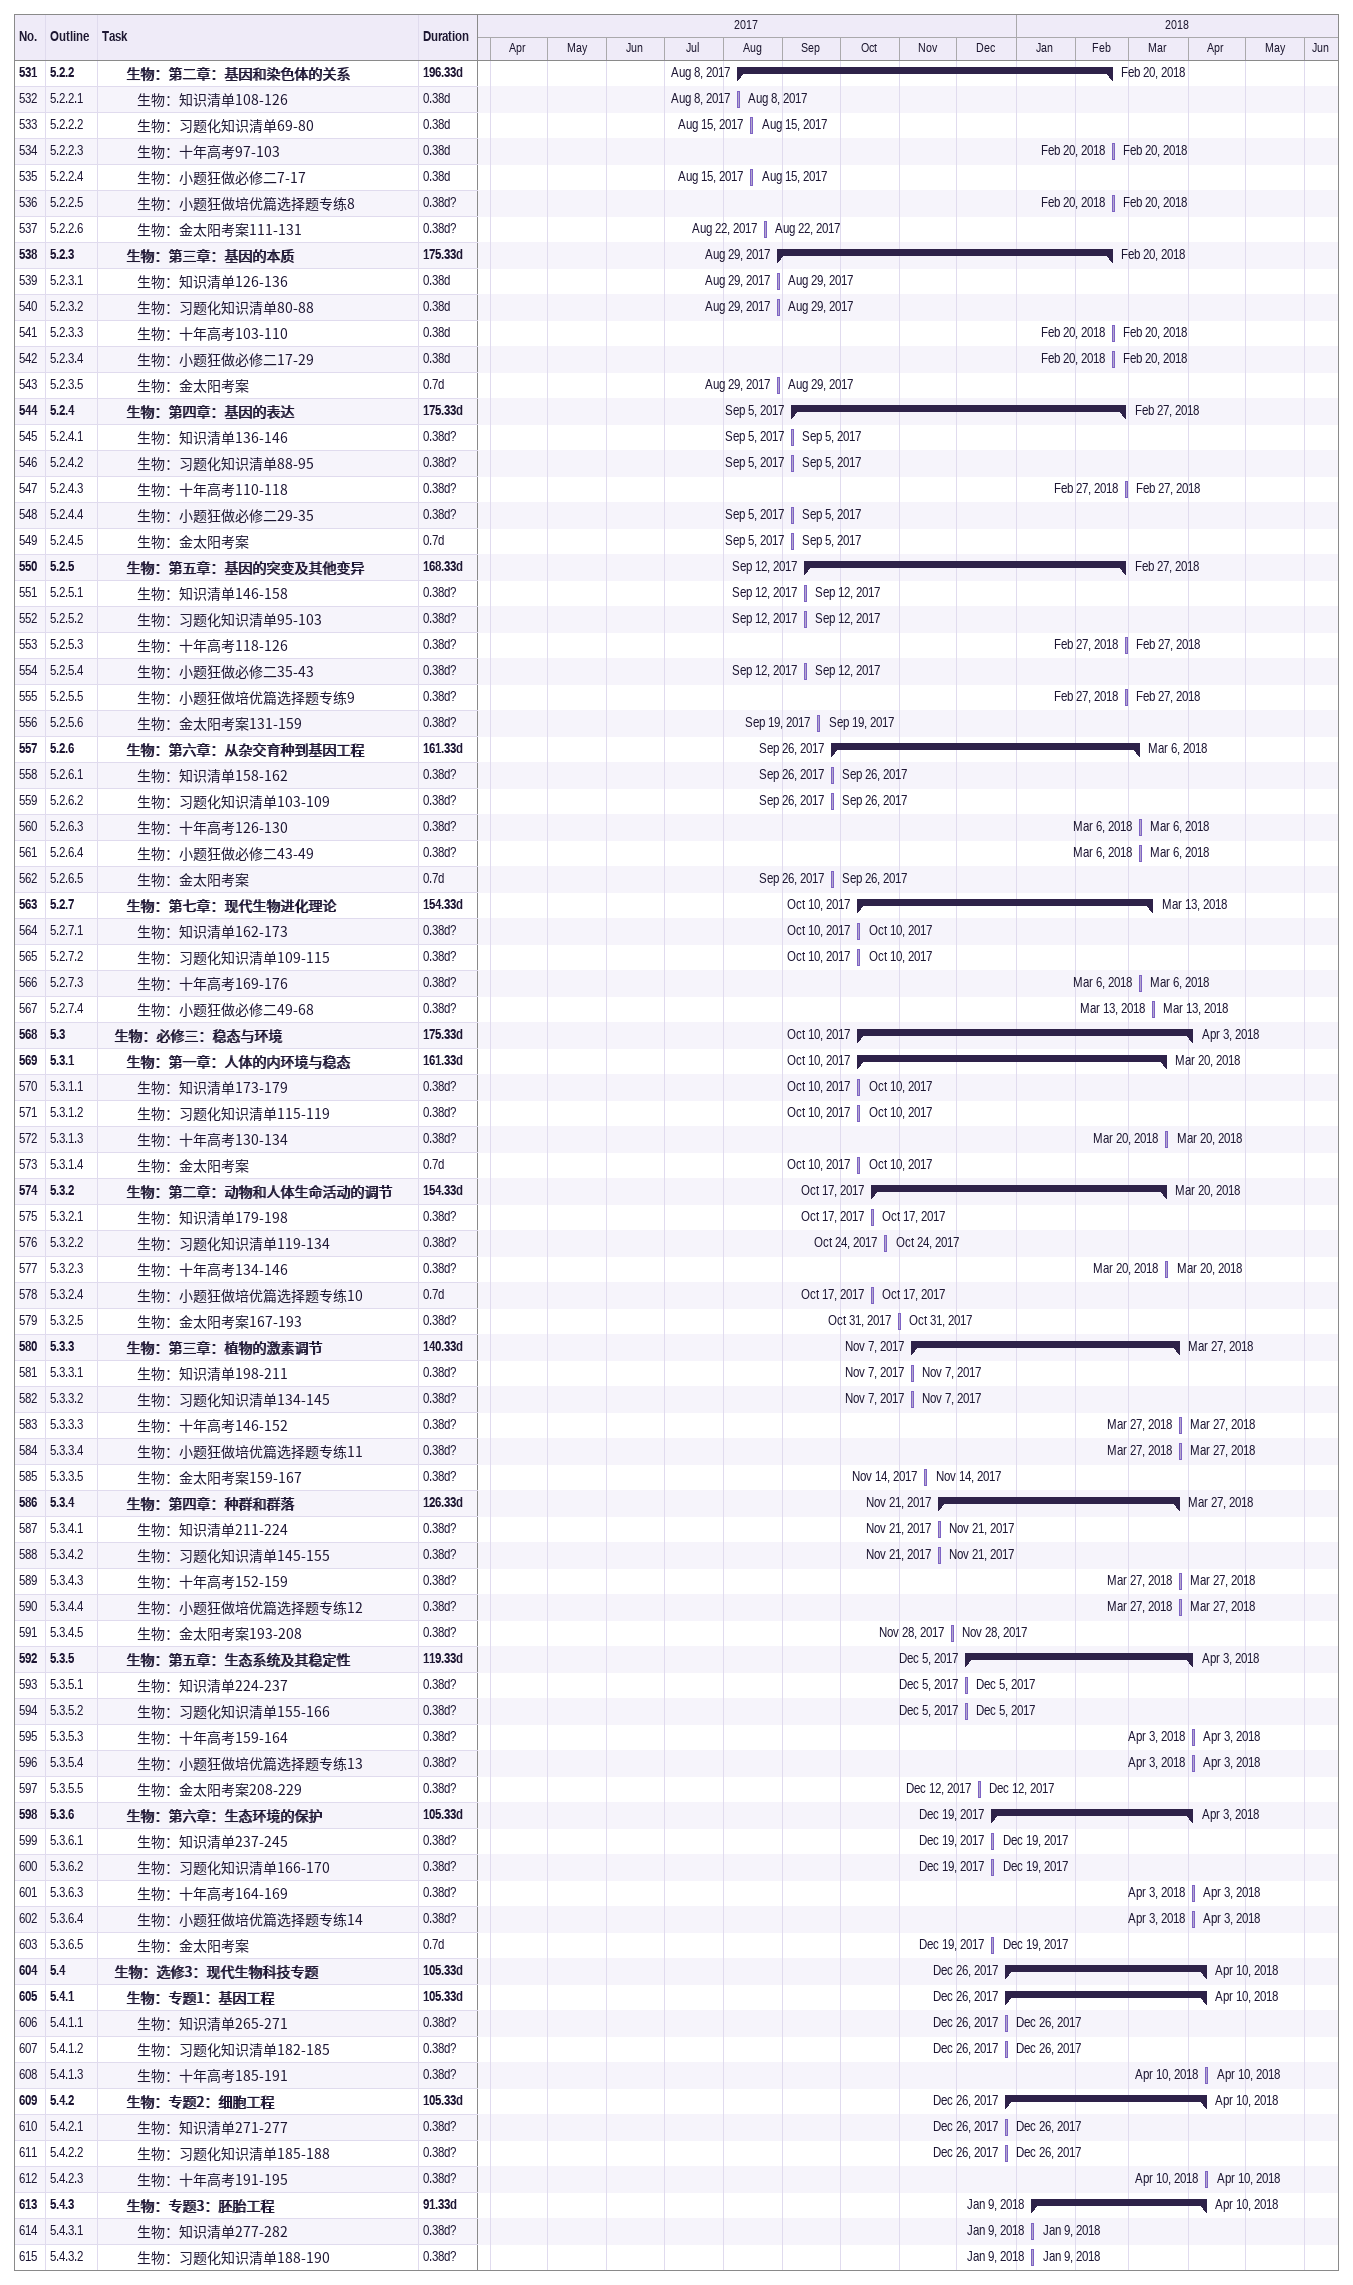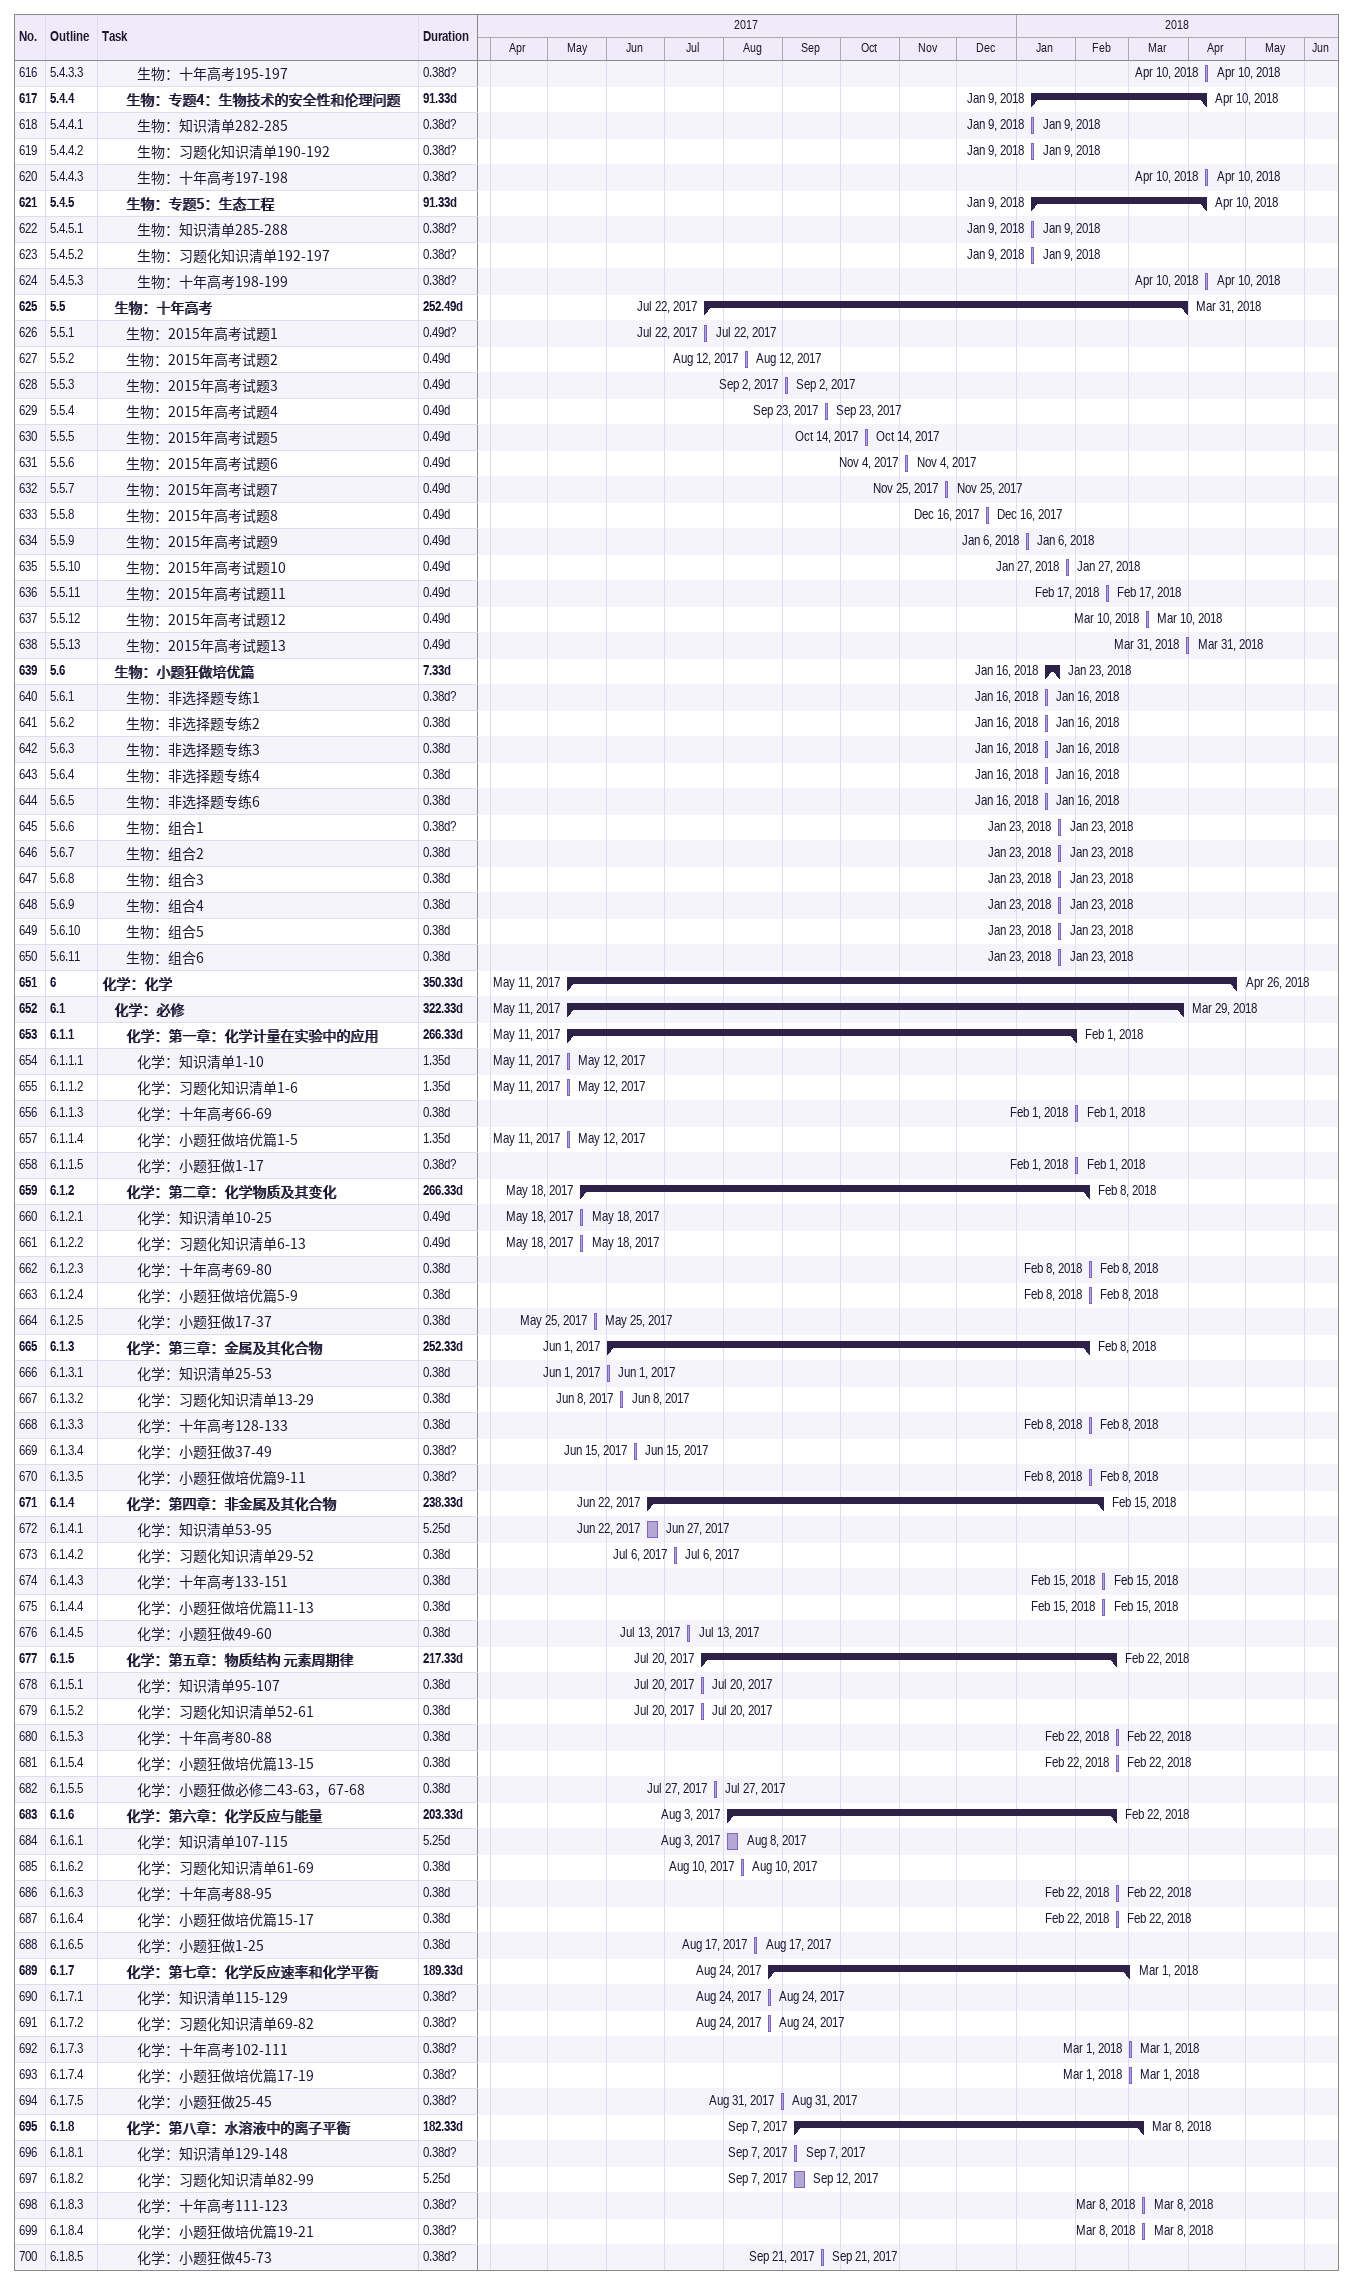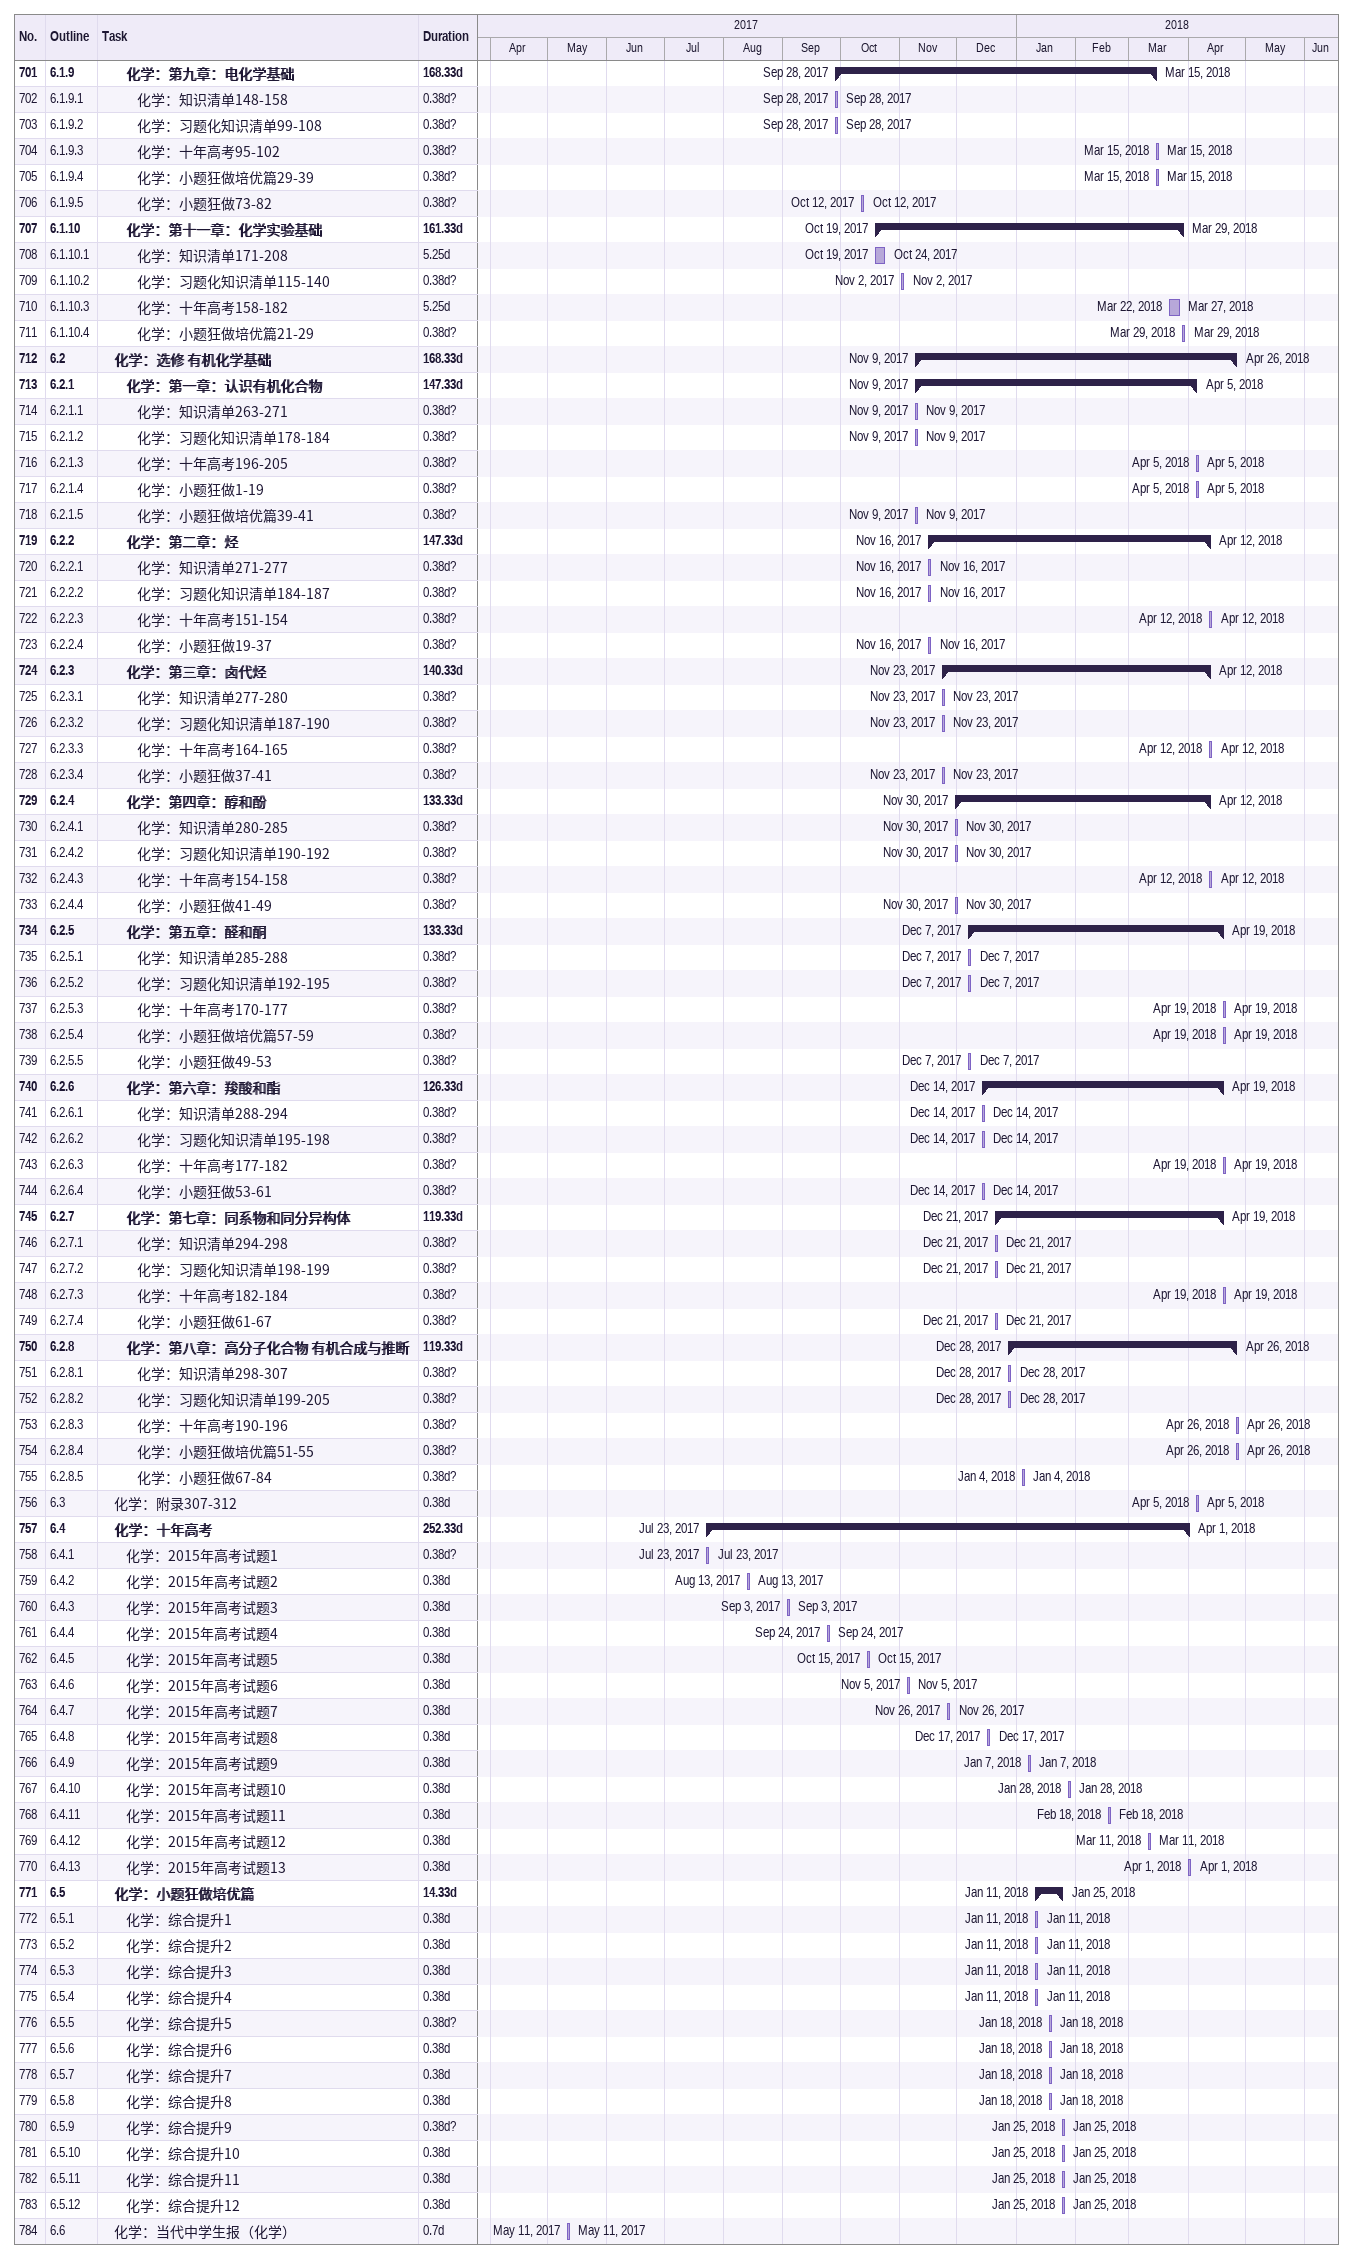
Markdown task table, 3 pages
| ID | WBS | Task | Duration | Start | Finish |
|---|---|---|---|---|---|
| 531 | 5.2.2 | **生物：第二章：基因和染色体的关系** | 196.33d | 2017-08-08 | 2018-02-20 |
| 532 | 5.2.2.1 | 生物：知识清单108-126 | 0.38d | 2017-08-08 | 2017-08-08 |
| 533 | 5.2.2.2 | 生物：习题化知识清单69-80 | 0.38d | 2017-08-15 | 2017-08-15 |
| 534 | 5.2.2.3 | 生物：十年高考97-103 | 0.38d | 2018-02-20 | 2018-02-20 |
| 535 | 5.2.2.4 | 生物：小题狂做必修二7-17 | 0.38d | 2017-08-15 | 2017-08-15 |
| 536 | 5.2.2.5 | 生物：小题狂做培优篇选择题专练8 | 0.38d? | 2018-02-20 | 2018-02-20 |
| 537 | 5.2.2.6 | 生物：金太阳考案111-131 | 0.38d? | 2017-08-22 | 2017-08-22 |
| 538 | 5.2.3 | **生物：第三章：基因的本质** | 175.33d | 2017-08-29 | 2018-02-20 |
| 539 | 5.2.3.1 | 生物：知识清单126-136 | 0.38d | 2017-08-29 | 2017-08-29 |
| 540 | 5.2.3.2 | 生物：习题化知识清单80-88 | 0.38d | 2017-08-29 | 2017-08-29 |
| 541 | 5.2.3.3 | 生物：十年高考103-110 | 0.38d | 2018-02-20 | 2018-02-20 |
| 542 | 5.2.3.4 | 生物：小题狂做必修二17-29 | 0.38d | 2018-02-20 | 2018-02-20 |
| 543 | 5.2.3.5 | 生物：金太阳考案 | 0.7d | 2017-08-29 | 2017-08-29 |
| 544 | 5.2.4 | **生物：第四章：基因的表达** | 175.33d | 2017-09-05 | 2018-02-27 |
| 545 | 5.2.4.1 | 生物：知识清单136-146 | 0.38d? | 2017-09-05 | 2017-09-05 |
| 546 | 5.2.4.2 | 生物：习题化知识清单88-95 | 0.38d? | 2017-09-05 | 2017-09-05 |
| 547 | 5.2.4.3 | 生物：十年高考110-118 | 0.38d? | 2018-02-27 | 2018-02-27 |
| 548 | 5.2.4.4 | 生物：小题狂做必修二29-35 | 0.38d? | 2017-09-05 | 2017-09-05 |
| 549 | 5.2.4.5 | 生物：金太阳考案 | 0.7d | 2017-09-05 | 2017-09-05 |
| 550 | 5.2.5 | **生物：第五章：基因的突变及其他变异** | 168.33d | 2017-09-12 | 2018-02-27 |
| 551 | 5.2.5.1 | 生物：知识清单146-158 | 0.38d? | 2017-09-12 | 2017-09-12 |
| 552 | 5.2.5.2 | 生物：习题化知识清单95-103 | 0.38d? | 2017-09-12 | 2017-09-12 |
| 553 | 5.2.5.3 | 生物：十年高考118-126 | 0.38d? | 2018-02-27 | 2018-02-27 |
| 554 | 5.2.5.4 | 生物：小题狂做必修二35-43 | 0.38d? | 2017-09-12 | 2017-09-12 |
| 555 | 5.2.5.5 | 生物：小题狂做培优篇选择题专练9 | 0.38d? | 2018-02-27 | 2018-02-27 |
| 556 | 5.2.5.6 | 生物：金太阳考案131-159 | 0.38d? | 2017-09-19 | 2017-09-19 |
| 557 | 5.2.6 | **生物：第六章：从杂交育种到基因工程** | 161.33d | 2017-09-26 | 2018-03-06 |
| 558 | 5.2.6.1 | 生物：知识清单158-162 | 0.38d? | 2017-09-26 | 2017-09-26 |
| 559 | 5.2.6.2 | 生物：习题化知识清单103-109 | 0.38d? | 2017-09-26 | 2017-09-26 |
| 560 | 5.2.6.3 | 生物：十年高考126-130 | 0.38d? | 2018-03-06 | 2018-03-06 |
| 561 | 5.2.6.4 | 生物：小题狂做必修二43-49 | 0.38d? | 2018-03-06 | 2018-03-06 |
| 562 | 5.2.6.5 | 生物：金太阳考案 | 0.7d | 2017-09-26 | 2017-09-26 |
| 563 | 5.2.7 | **生物：第七章：现代生物进化理论** | 154.33d | 2017-10-10 | 2018-03-13 |
| 564 | 5.2.7.1 | 生物：知识清单162-173 | 0.38d? | 2017-10-10 | 2017-10-10 |
| 565 | 5.2.7.2 | 生物：习题化知识清单109-115 | 0.38d? | 2017-10-10 | 2017-10-10 |
| 566 | 5.2.7.3 | 生物：十年高考169-176 | 0.38d? | 2018-03-06 | 2018-03-06 |
| 567 | 5.2.7.4 | 生物：小题狂做必修二49-68 | 0.38d? | 2018-03-13 | 2018-03-13 |
| 568 | 5.3 | **生物：必修三：稳态与环境** | 175.33d | 2017-10-10 | 2018-04-03 |
| 569 | 5.3.1 | **生物：第一章：人体的内环境与稳态** | 161.33d | 2017-10-10 | 2018-03-20 |
| 570 | 5.3.1.1 | 生物：知识清单173-179 | 0.38d? | 2017-10-10 | 2017-10-10 |
| 571 | 5.3.1.2 | 生物：习题化知识清单115-119 | 0.38d? | 2017-10-10 | 2017-10-10 |
| 572 | 5.3.1.3 | 生物：十年高考130-134 | 0.38d? | 2018-03-20 | 2018-03-20 |
| 573 | 5.3.1.4 | 生物：金太阳考案 | 0.7d | 2017-10-10 | 2017-10-10 |
| 574 | 5.3.2 | **生物：第二章：动物和人体生命活动的调节** | 154.33d | 2017-10-17 | 2018-03-20 |
| 575 | 5.3.2.1 | 生物：知识清单179-198 | 0.38d? | 2017-10-17 | 2017-10-17 |
| 576 | 5.3.2.2 | 生物：习题化知识清单119-134 | 0.38d? | 2017-10-24 | 2017-10-24 |
| 577 | 5.3.2.3 | 生物：十年高考134-146 | 0.38d? | 2018-03-20 | 2018-03-20 |
| 578 | 5.3.2.4 | 生物：小题狂做培优篇选择题专练10 | 0.7d | 2017-10-17 | 2017-10-17 |
| 579 | 5.3.2.5 | 生物：金太阳考案167-193 | 0.38d? | 2017-10-31 | 2017-10-31 |
| 580 | 5.3.3 | **生物：第三章：植物的激素调节** | 140.33d | 2017-11-07 | 2018-03-27 |
| 581 | 5.3.3.1 | 生物：知识清单198-211 | 0.38d? | 2017-11-07 | 2017-11-07 |
| 582 | 5.3.3.2 | 生物：习题化知识清单134-145 | 0.38d? | 2017-11-07 | 2017-11-07 |
| 583 | 5.3.3.3 | 生物：十年高考146-152 | 0.38d? | 2018-03-27 | 2018-03-27 |
| 584 | 5.3.3.4 | 生物：小题狂做培优篇选择题专练11 | 0.38d? | 2018-03-27 | 2018-03-27 |
| 585 | 5.3.3.5 | 生物：金太阳考案159-167 | 0.38d? | 2017-11-14 | 2017-11-14 |
| 586 | 5.3.4 | **生物：第四章：种群和群落** | 126.33d | 2017-11-21 | 2018-03-27 |
| 587 | 5.3.4.1 | 生物：知识清单211-224 | 0.38d? | 2017-11-21 | 2017-11-21 |
| 588 | 5.3.4.2 | 生物：习题化知识清单145-155 | 0.38d? | 2017-11-21 | 2017-11-21 |
| 589 | 5.3.4.3 | 生物：十年高考152-159 | 0.38d? | 2018-03-27 | 2018-03-27 |
| 590 | 5.3.4.4 | 生物：小题狂做培优篇选择题专练12 | 0.38d? | 2018-03-27 | 2018-03-27 |
| 591 | 5.3.4.5 | 生物：金太阳考案193-208 | 0.38d? | 2017-11-28 | 2017-11-28 |
| 592 | 5.3.5 | **生物：第五章：生态系统及其稳定性** | 119.33d | 2017-12-05 | 2018-04-03 |
| 593 | 5.3.5.1 | 生物：知识清单224-237 | 0.38d? | 2017-12-05 | 2017-12-05 |
| 594 | 5.3.5.2 | 生物：习题化知识清单155-166 | 0.38d? | 2017-12-05 | 2017-12-05 |
| 595 | 5.3.5.3 | 生物：十年高考159-164 | 0.38d? | 2018-04-03 | 2018-04-03 |
| 596 | 5.3.5.4 | 生物：小题狂做培优篇选择题专练13 | 0.38d? | 2018-04-03 | 2018-04-03 |
| 597 | 5.3.5.5 | 生物：金太阳考案208-229 | 0.38d? | 2017-12-12 | 2017-12-12 |
| 598 | 5.3.6 | **生物：第六章：生态环境的保护** | 105.33d | 2017-12-19 | 2018-04-03 |
| 599 | 5.3.6.1 | 生物：知识清单237-245 | 0.38d? | 2017-12-19 | 2017-12-19 |
| 600 | 5.3.6.2 | 生物：习题化知识清单166-170 | 0.38d? | 2017-12-19 | 2017-12-19 |
| 601 | 5.3.6.3 | 生物：十年高考164-169 | 0.38d? | 2018-04-03 | 2018-04-03 |
| 602 | 5.3.6.4 | 生物：小题狂做培优篇选择题专练14 | 0.38d? | 2018-04-03 | 2018-04-03 |
| 603 | 5.3.6.5 | 生物：金太阳考案 | 0.7d | 2017-12-19 | 2017-12-19 |
| 604 | 5.4 | **生物：选修3：现代生物科技专题** | 105.33d | 2017-12-26 | 2018-04-10 |
| 605 | 5.4.1 | **生物：专题1：基因工程** | 105.33d | 2017-12-26 | 2018-04-10 |
| 606 | 5.4.1.1 | 生物：知识清单265-271 | 0.38d? | 2017-12-26 | 2017-12-26 |
| 607 | 5.4.1.2 | 生物：习题化知识清单182-185 | 0.38d? | 2017-12-26 | 2017-12-26 |
| 608 | 5.4.1.3 | 生物：十年高考185-191 | 0.38d? | 2018-04-10 | 2018-04-10 |
| 609 | 5.4.2 | **生物：专题2：细胞工程** | 105.33d | 2017-12-26 | 2018-04-10 |
| 610 | 5.4.2.1 | 生物：知识清单271-277 | 0.38d? | 2017-12-26 | 2017-12-26 |
| 611 | 5.4.2.2 | 生物：习题化知识清单185-188 | 0.38d? | 2017-12-26 | 2017-12-26 |
| 612 | 5.4.2.3 | 生物：十年高考191-195 | 0.38d? | 2018-04-10 | 2018-04-10 |
| 613 | 5.4.3 | **生物：专题3：胚胎工程** | 91.33d | 2018-01-09 | 2018-04-10 |
| 614 | 5.4.3.1 | 生物：知识清单277-282 | 0.38d? | 2018-01-09 | 2018-01-09 |
| 615 | 5.4.3.2 | 生物：习题化知识清单188-190 | 0.38d? | 2018-01-09 | 2018-01-09 |
| 616 | 5.4.3.3 | 生物：十年高考195-197 | 0.38d? | 2018-04-10 | 2018-04-10 |
| 617 | 5.4.4 | **生物：专题4：生物技术的安全性和伦理问题** | 91.33d | 2018-01-09 | 2018-04-10 |
| 618 | 5.4.4.1 | 生物：知识清单282-285 | 0.38d? | 2018-01-09 | 2018-01-09 |
| 619 | 5.4.4.2 | 生物：习题化知识清单190-192 | 0.38d? | 2018-01-09 | 2018-01-09 |
| 620 | 5.4.4.3 | 生物：十年高考197-198 | 0.38d? | 2018-04-10 | 2018-04-10 |
| 621 | 5.4.5 | **生物：专题5：生态工程** | 91.33d | 2018-01-09 | 2018-04-10 |
| 622 | 5.4.5.1 | 生物：知识清单285-288 | 0.38d? | 2018-01-09 | 2018-01-09 |
| 623 | 5.4.5.2 | 生物：习题化知识清单192-197 | 0.38d? | 2018-01-09 | 2018-01-09 |
| 624 | 5.4.5.3 | 生物：十年高考198-199 | 0.38d? | 2018-04-10 | 2018-04-10 |
| 625 | 5.5 | **生物：十年高考** | 252.49d | 2017-07-22 | 2018-03-31 |
| 626 | 5.5.1 | 生物：2015年高考试题1 | 0.49d? | 2017-07-22 | 2017-07-22 |
| 627 | 5.5.2 | 生物：2015年高考试题2 | 0.49d | 2017-08-12 | 2017-08-12 |
| 628 | 5.5.3 | 生物：2015年高考试题3 | 0.49d | 2017-09-02 | 2017-09-02 |
| 629 | 5.5.4 | 生物：2015年高考试题4 | 0.49d | 2017-09-23 | 2017-09-23 |
| 630 | 5.5.5 | 生物：2015年高考试题5 | 0.49d | 2017-10-14 | 2017-10-14 |
| 631 | 5.5.6 | 生物：2015年高考试题6 | 0.49d | 2017-11-04 | 2017-11-04 |
| 632 | 5.5.7 | 生物：2015年高考试题7 | 0.49d | 2017-11-25 | 2017-11-25 |
| 633 | 5.5.8 | 生物：2015年高考试题8 | 0.49d | 2017-12-16 | 2017-12-16 |
| 634 | 5.5.9 | 生物：2015年高考试题9 | 0.49d | 2018-01-06 | 2018-01-06 |
| 635 | 5.5.10 | 生物：2015年高考试题10 | 0.49d | 2018-01-27 | 2018-01-27 |
| 636 | 5.5.11 | 生物：2015年高考试题11 | 0.49d | 2018-02-17 | 2018-02-17 |
| 637 | 5.5.12 | 生物：2015年高考试题12 | 0.49d | 2018-03-10 | 2018-03-10 |
| 638 | 5.5.13 | 生物：2015年高考试题13 | 0.49d | 2018-03-31 | 2018-03-31 |
| 639 | 5.6 | **生物：小题狂做培优篇** | 7.33d | 2018-01-16 | 2018-01-23 |
| 640 | 5.6.1 | 生物：非选择题专练1 | 0.38d? | 2018-01-16 | 2018-01-16 |
| 641 | 5.6.2 | 生物：非选择题专练2 | 0.38d | 2018-01-16 | 2018-01-16 |
| 642 | 5.6.3 | 生物：非选择题专练3 | 0.38d | 2018-01-16 | 2018-01-16 |
| 643 | 5.6.4 | 生物：非选择题专练4 | 0.38d | 2018-01-16 | 2018-01-16 |
| 644 | 5.6.5 | 生物：非选择题专练6 | 0.38d | 2018-01-16 | 2018-01-16 |
| 645 | 5.6.6 | 生物：组合1 | 0.38d? | 2018-01-23 | 2018-01-23 |
| 646 | 5.6.7 | 生物：组合2 | 0.38d | 2018-01-23 | 2018-01-23 |
| 647 | 5.6.8 | 生物：组合3 | 0.38d | 2018-01-23 | 2018-01-23 |
| 648 | 5.6.9 | 生物：组合4 | 0.38d | 2018-01-23 | 2018-01-23 |
| 649 | 5.6.10 | 生物：组合5 | 0.38d | 2018-01-23 | 2018-01-23 |
| 650 | 5.6.11 | 生物：组合6 | 0.38d | 2018-01-23 | 2018-01-23 |
| 651 | 6 | **化学：化学** | 350.33d | 2017-05-11 | 2018-04-26 |
| 652 | 6.1 | **化学：必修** | 322.33d | 2017-05-11 | 2018-03-29 |
| 653 | 6.1.1 | **化学：第一章：化学计量在实验中的应用** | 266.33d | 2017-05-11 | 2018-02-01 |
| 654 | 6.1.1.1 | 化学：知识清单1-10 | 1.35d | 2017-05-11 | 2017-05-12 |
| 655 | 6.1.1.2 | 化学：习题化知识清单1-6 | 1.35d | 2017-05-11 | 2017-05-12 |
| 656 | 6.1.1.3 | 化学：十年高考66-69 | 0.38d | 2018-02-01 | 2018-02-01 |
| 657 | 6.1.1.4 | 化学：小题狂做培优篇1-5 | 1.35d | 2017-05-11 | 2017-05-12 |
| 658 | 6.1.1.5 | 化学：小题狂做1-17 | 0.38d? | 2018-02-01 | 2018-02-01 |
| 659 | 6.1.2 | **化学：第二章：化学物质及其变化** | 266.33d | 2017-05-18 | 2018-02-08 |
| 660 | 6.1.2.1 | 化学：知识清单10-25 | 0.49d | 2017-05-18 | 2017-05-18 |
| 661 | 6.1.2.2 | 化学：习题化知识清单6-13 | 0.49d | 2017-05-18 | 2017-05-18 |
| 662 | 6.1.2.3 | 化学：十年高考69-80 | 0.38d | 2018-02-08 | 2018-02-08 |
| 663 | 6.1.2.4 | 化学：小题狂做培优篇5-9 | 0.38d | 2018-02-08 | 2018-02-08 |
| 664 | 6.1.2.5 | 化学：小题狂做17-37 | 0.38d | 2017-05-25 | 2017-05-25 |
| 665 | 6.1.3 | **化学：第三章：金属及其化合物** | 252.33d | 2017-06-01 | 2018-02-08 |
| 666 | 6.1.3.1 | 化学：知识清单25-53 | 0.38d | 2017-06-01 | 2017-06-01 |
| 667 | 6.1.3.2 | 化学：习题化知识清单13-29 | 0.38d | 2017-06-08 | 2017-06-08 |
| 668 | 6.1.3.3 | 化学：十年高考128-133 | 0.38d | 2018-02-08 | 2018-02-08 |
| 669 | 6.1.3.4 | 化学：小题狂做37-49 | 0.38d? | 2017-06-15 | 2017-06-15 |
| 670 | 6.1.3.5 | 化学：小题狂做培优篇9-11 | 0.38d? | 2018-02-08 | 2018-02-08 |
| 671 | 6.1.4 | **化学：第四章：非金属及其化合物** | 238.33d | 2017-06-22 | 2018-02-15 |
| 672 | 6.1.4.1 | 化学：知识清单53-95 | 5.25d | 2017-06-22 | 2017-06-27 |
| 673 | 6.1.4.2 | 化学：习题化知识清单29-52 | 0.38d | 2017-07-06 | 2017-07-06 |
| 674 | 6.1.4.3 | 化学：十年高考133-151 | 0.38d | 2018-02-15 | 2018-02-15 |
| 675 | 6.1.4.4 | 化学：小题狂做培优篇11-13 | 0.38d | 2018-02-15 | 2018-02-15 |
| 676 | 6.1.4.5 | 化学：小题狂做49-60 | 0.38d | 2017-07-13 | 2017-07-13 |
| 677 | 6.1.5 | **化学：第五章：物质结构 元素周期律** | 217.33d | 2017-07-20 | 2018-02-22 |
| 678 | 6.1.5.1 | 化学：知识清单95-107 | 0.38d | 2017-07-20 | 2017-07-20 |
| 679 | 6.1.5.2 | 化学：习题化知识清单52-61 | 0.38d | 2017-07-20 | 2017-07-20 |
| 680 | 6.1.5.3 | 化学：十年高考80-88 | 0.38d | 2018-02-22 | 2018-02-22 |
| 681 | 6.1.5.4 | 化学：小题狂做培优篇13-15 | 0.38d | 2018-02-22 | 2018-02-22 |
| 682 | 6.1.5.5 | 化学：小题狂做必修二43-63，67-68 | 0.38d | 2017-07-27 | 2017-07-27 |
| 683 | 6.1.6 | **化学：第六章：化学反应与能量** | 203.33d | 2017-08-03 | 2018-02-22 |
| 684 | 6.1.6.1 | 化学：知识清单107-115 | 5.25d | 2017-08-03 | 2017-08-08 |
| 685 | 6.1.6.2 | 化学：习题化知识清单61-69 | 0.38d | 2017-08-10 | 2017-08-10 |
| 686 | 6.1.6.3 | 化学：十年高考88-95 | 0.38d | 2018-02-22 | 2018-02-22 |
| 687 | 6.1.6.4 | 化学：小题狂做培优篇15-17 | 0.38d | 2018-02-22 | 2018-02-22 |
| 688 | 6.1.6.5 | 化学：小题狂做1-25 | 0.38d | 2017-08-17 | 2017-08-17 |
| 689 | 6.1.7 | **化学：第七章：化学反应速率和化学平衡** | 189.33d | 2017-08-24 | 2018-03-01 |
| 690 | 6.1.7.1 | 化学：知识清单115-129 | 0.38d? | 2017-08-24 | 2017-08-24 |
| 691 | 6.1.7.2 | 化学：习题化知识清单69-82 | 0.38d? | 2017-08-24 | 2017-08-24 |
| 692 | 6.1.7.3 | 化学：十年高考102-111 | 0.38d? | 2018-03-01 | 2018-03-01 |
| 693 | 6.1.7.4 | 化学：小题狂做培优篇17-19 | 0.38d? | 2018-03-01 | 2018-03-01 |
| 694 | 6.1.7.5 | 化学：小题狂做25-45 | 0.38d? | 2017-08-31 | 2017-08-31 |
| 695 | 6.1.8 | **化学：第八章：水溶液中的离子平衡** | 182.33d | 2017-09-07 | 2018-03-08 |
| 696 | 6.1.8.1 | 化学：知识清单129-148 | 0.38d? | 2017-09-07 | 2017-09-07 |
| 697 | 6.1.8.2 | 化学：习题化知识清单82-99 | 5.25d | 2017-09-07 | 2017-09-12 |
| 698 | 6.1.8.3 | 化学：十年高考111-123 | 0.38d? | 2018-03-08 | 2018-03-08 |
| 699 | 6.1.8.4 | 化学：小题狂做培优篇19-21 | 0.38d? | 2018-03-08 | 2018-03-08 |
| 700 | 6.1.8.5 | 化学：小题狂做45-73 | 0.38d? | 2017-09-21 | 2017-09-21 |
| 701 | 6.1.9 | **化学：第九章：电化学基础** | 168.33d | 2017-09-28 | 2018-03-15 |
| 702 | 6.1.9.1 | 化学：知识清单148-158 | 0.38d? | 2017-09-28 | 2017-09-28 |
| 703 | 6.1.9.2 | 化学：习题化知识清单99-108 | 0.38d? | 2017-09-28 | 2017-09-28 |
| 704 | 6.1.9.3 | 化学：十年高考95-102 | 0.38d? | 2018-03-15 | 2018-03-15 |
| 705 | 6.1.9.4 | 化学：小题狂做培优篇29-39 | 0.38d? | 2018-03-15 | 2018-03-15 |
| 706 | 6.1.9.5 | 化学：小题狂做73-82 | 0.38d? | 2017-10-12 | 2017-10-12 |
| 707 | 6.1.10 | **化学：第十一章：化学实验基础** | 161.33d | 2017-10-19 | 2018-03-29 |
| 708 | 6.1.10.1 | 化学：知识清单171-208 | 5.25d | 2017-10-19 | 2017-10-24 |
| 709 | 6.1.10.2 | 化学：习题化知识清单115-140 | 0.38d? | 2017-11-02 | 2017-11-02 |
| 710 | 6.1.10.3 | 化学：十年高考158-182 | 5.25d | 2018-03-22 | 2018-03-27 |
| 711 | 6.1.10.4 | 化学：小题狂做培优篇21-29 | 0.38d? | 2018-03-29 | 2018-03-29 |
| 712 | 6.2 | **化学：选修 有机化学基础** | 168.33d | 2017-11-09 | 2018-04-26 |
| 713 | 6.2.1 | **化学：第一章：认识有机化合物** | 147.33d | 2017-11-09 | 2018-04-05 |
| 714 | 6.2.1.1 | 化学：知识清单263-271 | 0.38d? | 2017-11-09 | 2017-11-09 |
| 715 | 6.2.1.2 | 化学：习题化知识清单178-184 | 0.38d? | 2017-11-09 | 2017-11-09 |
| 716 | 6.2.1.3 | 化学：十年高考196-205 | 0.38d? | 2018-04-05 | 2018-04-05 |
| 717 | 6.2.1.4 | 化学：小题狂做1-19 | 0.38d? | 2018-04-05 | 2018-04-05 |
| 718 | 6.2.1.5 | 化学：小题狂做培优篇39-41 | 0.38d? | 2017-11-09 | 2017-11-09 |
| 719 | 6.2.2 | **化学：第二章：烃** | 147.33d | 2017-11-16 | 2018-04-12 |
| 720 | 6.2.2.1 | 化学：知识清单271-277 | 0.38d? | 2017-11-16 | 2017-11-16 |
| 721 | 6.2.2.2 | 化学：习题化知识清单184-187 | 0.38d? | 2017-11-16 | 2017-11-16 |
| 722 | 6.2.2.3 | 化学：十年高考151-154 | 0.38d? | 2018-04-12 | 2018-04-12 |
| 723 | 6.2.2.4 | 化学：小题狂做19-37 | 0.38d? | 2017-11-16 | 2017-11-16 |
| 724 | 6.2.3 | **化学：第三章：卤代烃** | 140.33d | 2017-11-23 | 2018-04-12 |
| 725 | 6.2.3.1 | 化学：知识清单277-280 | 0.38d? | 2017-11-23 | 2017-11-23 |
| 726 | 6.2.3.2 | 化学：习题化知识清单187-190 | 0.38d? | 2017-11-23 | 2017-11-23 |
| 727 | 6.2.3.3 | 化学：十年高考164-165 | 0.38d? | 2018-04-12 | 2018-04-12 |
| 728 | 6.2.3.4 | 化学：小题狂做37-41 | 0.38d? | 2017-11-23 | 2017-11-23 |
| 729 | 6.2.4 | **化学：第四章：醇和酚** | 133.33d | 2017-11-30 | 2018-04-12 |
| 730 | 6.2.4.1 | 化学：知识清单280-285 | 0.38d? | 2017-11-30 | 2017-11-30 |
| 731 | 6.2.4.2 | 化学：习题化知识清单190-192 | 0.38d? | 2017-11-30 | 2017-11-30 |
| 732 | 6.2.4.3 | 化学：十年高考154-158 | 0.38d? | 2018-04-12 | 2018-04-12 |
| 733 | 6.2.4.4 | 化学：小题狂做41-49 | 0.38d? | 2017-11-30 | 2017-11-30 |
| 734 | 6.2.5 | **化学：第五章：醛和酮** | 133.33d | 2017-12-07 | 2018-04-19 |
| 735 | 6.2.5.1 | 化学：知识清单285-288 | 0.38d? | 2017-12-07 | 2017-12-07 |
| 736 | 6.2.5.2 | 化学：习题化知识清单192-195 | 0.38d? | 2017-12-07 | 2017-12-07 |
| 737 | 6.2.5.3 | 化学：十年高考170-177 | 0.38d? | 2018-04-19 | 2018-04-19 |
| 738 | 6.2.5.4 | 化学：小题狂做培优篇57-59 | 0.38d? | 2018-04-19 | 2018-04-19 |
| 739 | 6.2.5.5 | 化学：小题狂做49-53 | 0.38d? | 2017-12-07 | 2017-12-07 |
| 740 | 6.2.6 | **化学：第六章：羧酸和酯** | 126.33d | 2017-12-14 | 2018-04-19 |
| 741 | 6.2.6.1 | 化学：知识清单288-294 | 0.38d? | 2017-12-14 | 2017-12-14 |
| 742 | 6.2.6.2 | 化学：习题化知识清单195-198 | 0.38d? | 2017-12-14 | 2017-12-14 |
| 743 | 6.2.6.3 | 化学：十年高考177-182 | 0.38d? | 2018-04-19 | 2018-04-19 |
| 744 | 6.2.6.4 | 化学：小题狂做53-61 | 0.38d? | 2017-12-14 | 2017-12-14 |
| 745 | 6.2.7 | **化学：第七章：同系物和同分异构体** | 119.33d | 2017-12-21 | 2018-04-19 |
| 746 | 6.2.7.1 | 化学：知识清单294-298 | 0.38d? | 2017-12-21 | 2017-12-21 |
| 747 | 6.2.7.2 | 化学：习题化知识清单198-199 | 0.38d? | 2017-12-21 | 2017-12-21 |
| 748 | 6.2.7.3 | 化学：十年高考182-184 | 0.38d? | 2018-04-19 | 2018-04-19 |
| 749 | 6.2.7.4 | 化学：小题狂做61-67 | 0.38d? | 2017-12-21 | 2017-12-21 |
| 750 | 6.2.8 | **化学：第八章：高分子化合物 有机合成与推断** | 119.33d | 2017-12-28 | 2018-04-26 |
| 751 | 6.2.8.1 | 化学：知识清单298-307 | 0.38d? | 2017-12-28 | 2017-12-28 |
| 752 | 6.2.8.2 | 化学：习题化知识清单199-205 | 0.38d? | 2017-12-28 | 2017-12-28 |
| 753 | 6.2.8.3 | 化学：十年高考190-196 | 0.38d? | 2018-04-26 | 2018-04-26 |
| 754 | 6.2.8.4 | 化学：小题狂做培优篇51-55 | 0.38d? | 2018-04-26 | 2018-04-26 |
| 755 | 6.2.8.5 | 化学：小题狂做67-84 | 0.38d? | 2018-01-04 | 2018-01-04 |
| 756 | 6.3 | 化学：附录307-312 | 0.38d | 2018-04-05 | 2018-04-05 |
| 757 | 6.4 | **化学：十年高考** | 252.33d | 2017-07-23 | 2018-04-01 |
| 758 | 6.4.1 | 化学：2015年高考试题1 | 0.38d? | 2017-07-23 | 2017-07-23 |
| 759 | 6.4.2 | 化学：2015年高考试题2 | 0.38d | 2017-08-13 | 2017-08-13 |
| 760 | 6.4.3 | 化学：2015年高考试题3 | 0.38d | 2017-09-03 | 2017-09-03 |
| 761 | 6.4.4 | 化学：2015年高考试题4 | 0.38d | 2017-09-24 | 2017-09-24 |
| 762 | 6.4.5 | 化学：2015年高考试题5 | 0.38d | 2017-10-15 | 2017-10-15 |
| 763 | 6.4.6 | 化学：2015年高考试题6 | 0.38d | 2017-11-05 | 2017-11-05 |
| 764 | 6.4.7 | 化学：2015年高考试题7 | 0.38d | 2017-11-26 | 2017-11-26 |
| 765 | 6.4.8 | 化学：2015年高考试题8 | 0.38d | 2017-12-17 | 2017-12-17 |
| 766 | 6.4.9 | 化学：2015年高考试题9 | 0.38d | 2018-01-07 | 2018-01-07 |
| 767 | 6.4.10 | 化学：2015年高考试题10 | 0.38d | 2018-01-28 | 2018-01-28 |
| 768 | 6.4.11 | 化学：2015年高考试题11 | 0.38d | 2018-02-18 | 2018-02-18 |
| 769 | 6.4.12 | 化学：2015年高考试题12 | 0.38d | 2018-03-11 | 2018-03-11 |
| 770 | 6.4.13 | 化学：2015年高考试题13 | 0.38d | 2018-04-01 | 2018-04-01 |
| 771 | 6.5 | **化学：小题狂做培优篇** | 14.33d | 2018-01-11 | 2018-01-25 |
| 772 | 6.5.1 | 化学：综合提升1 | 0.38d | 2018-01-11 | 2018-01-11 |
| 773 | 6.5.2 | 化学：综合提升2 | 0.38d | 2018-01-11 | 2018-01-11 |
| 774 | 6.5.3 | 化学：综合提升3 | 0.38d | 2018-01-11 | 2018-01-11 |
| 775 | 6.5.4 | 化学：综合提升4 | 0.38d | 2018-01-11 | 2018-01-11 |
| 776 | 6.5.5 | 化学：综合提升5 | 0.38d? | 2018-01-18 | 2018-01-18 |
| 777 | 6.5.6 | 化学：综合提升6 | 0.38d | 2018-01-18 | 2018-01-18 |
| 778 | 6.5.7 | 化学：综合提升7 | 0.38d | 2018-01-18 | 2018-01-18 |
| 779 | 6.5.8 | 化学：综合提升8 | 0.38d | 2018-01-18 | 2018-01-18 |
| 780 | 6.5.9 | 化学：综合提升9 | 0.38d? | 2018-01-25 | 2018-01-25 |
| 781 | 6.5.10 | 化学：综合提升10 | 0.38d | 2018-01-25 | 2018-01-25 |
| 782 | 6.5.11 | 化学：综合提升11 | 0.38d | 2018-01-25 | 2018-01-25 |
| 783 | 6.5.12 | 化学：综合提升12 | 0.38d | 2018-01-25 | 2018-01-25 |
| 784 | 6.6 | 化学：当代中学生报（化学） | 0.7d | 2017-05-11 | 2017-05-11 |
